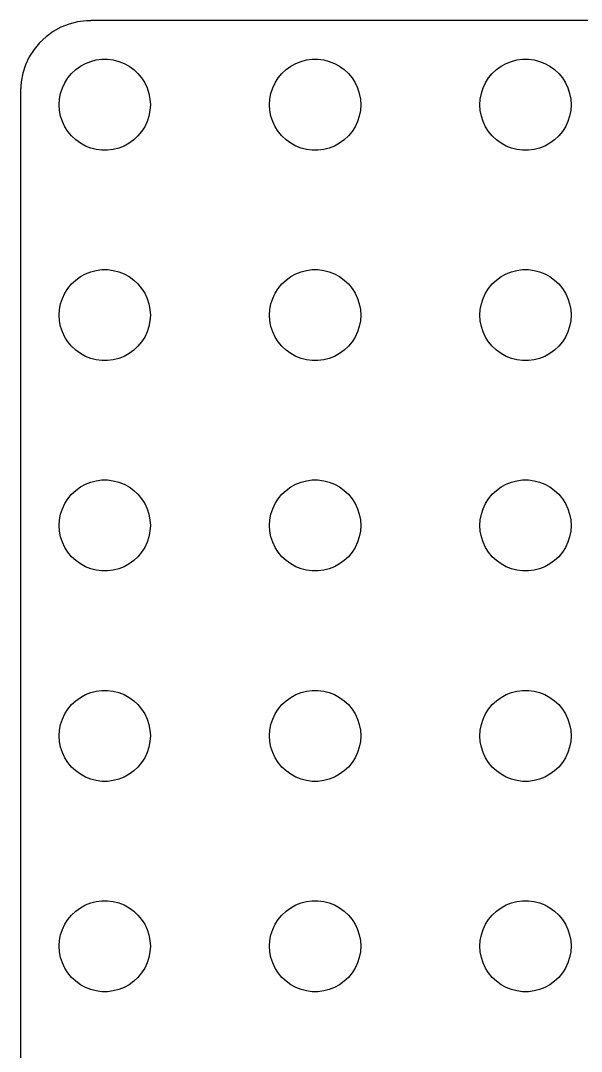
# Model space of a CAD drawing. Header units: metres. Extents: x 9 to 156, y 9 to 156.
# Drawn here: x 9 to 49, y 82.5 to 156 of the extents above; entities that cross this region are included whole.
import ezdxf

# ---------------------------------------------------------------- set-up
doc = ezdxf.new("R2010")
doc.units = ezdxf.units.M

msp = doc.modelspace()

# ---------------------------------------------------------------- linework, layer by layer
for p, q in [((13.0631, 155.911), (12.4549, 155.755)), ((13.686, 155.99), (13.0631, 155.911)), ((14, 155.99), (13.686, 155.99)), ((151, 156), (14, 156)), ((14, 156), (14, 155.99)), ((11.3209, 155.222), (10.8129, 154.853)), ((11.8711, 155.524), (11.3209, 155.222)), ((12.4549, 155.755), (11.8711, 155.524)), ((10.3551, 154.423), (9.9549, 153.939)), ((10.8129, 154.853), (10.3551, 154.423)), ((9.9549, 153.939), (9.6184, 153.409)), ((9.6184, 153.409), (9.3511, 152.841)), ((13.2586, 152.744), (13.6162, 152.941)), ((13.6162, 152.941), (13.9957, 153.091)), ((13.9957, 153.091), (14.391, 153.192)), ((14.391, 153.192), (14.7959, 153.244)), ((14.7959, 153.244), (15.2041, 153.244)), ((15.2041, 153.244), (15.609, 153.192)), ((15.609, 153.192), (16.0043, 153.091)), ((16.0043, 153.091), (16.3838, 152.941)), ((16.3838, 152.941), (16.7414, 152.744)), ((28.2586, 152.744), (28.6162, 152.941)), ((28.6162, 152.941), (28.9957, 153.091)), ((28.9957, 153.091), (29.391, 153.192)), ((29.391, 153.192), (29.7959, 153.244)), ((29.7959, 153.244), (30.2041, 153.244)), ((30.2041, 153.244), (30.609, 153.192)), ((30.609, 153.192), (31.0043, 153.091)), ((31.0043, 153.091), (31.3838, 152.941)), ((31.3838, 152.941), (31.7414, 152.744)), ((43.2586, 152.744), (43.6162, 152.941)), ((43.6162, 152.941), (43.9957, 153.091)), ((43.9957, 153.091), (44.391, 153.192)), ((44.391, 153.192), (44.7959, 153.244)), ((44.7959, 153.244), (45.2041, 153.244)), ((45.2041, 153.244), (45.609, 153.192)), ((45.609, 153.192), (46.0043, 153.091)), ((46.0043, 153.091), (46.3838, 152.941)), ((46.3838, 152.941), (46.7414, 152.744)), ((9.1571, 152.243), (9.0394, 151.627)), ((9.3511, 152.841), (9.1571, 152.243)), ((12.3707, 151.91), (12.6308, 152.225)), ((12.6308, 152.225), (12.9284, 152.504)), ((12.9284, 152.504), (13.2586, 152.744)), ((16.7414, 152.744), (17.0716, 152.504)), ((17.0716, 152.504), (17.3691, 152.225)), ((17.3691, 152.225), (17.6293, 151.91)), ((27.3707, 151.91), (27.6308, 152.225)), ((27.6308, 152.225), (27.9284, 152.504)), ((27.9284, 152.504), (28.2586, 152.744)), ((31.7414, 152.744), (32.0716, 152.504)), ((32.0716, 152.504), (32.3691, 152.225)), ((32.3691, 152.225), (32.6293, 151.91)), ((42.3707, 151.91), (42.6308, 152.225)), ((42.6308, 152.225), (42.9284, 152.504)), ((42.9284, 152.504), (43.2586, 152.744)), ((46.7414, 152.744), (47.0716, 152.504)), ((47.0716, 152.504), (47.3691, 152.225)), ((47.3691, 152.225), (47.6293, 151.91)), ((9.0394, 151.627), (9, 151)), ((11.9782, 151.196), (12.152, 151.566)), ((12.152, 151.566), (12.3707, 151.91)), ((17.6293, 151.91), (17.848, 151.566)), ((17.848, 151.566), (18.0218, 151.196)), ((26.9782, 151.196), (27.152, 151.566)), ((27.152, 151.566), (27.3707, 151.91)), ((32.6293, 151.91), (32.848, 151.566)), ((32.848, 151.566), (33.0218, 151.196)), ((41.9782, 151.196), (42.152, 151.566)), ((42.152, 151.566), (42.3707, 151.91)), ((47.6293, 151.91), (47.848, 151.566)), ((47.848, 151.566), (48.0218, 151.196)), ((9, 151), (9, 14)), ((11.7756, 150.407), (11.8521, 150.808)), ((11.8521, 150.808), (11.9782, 151.196)), ((18.0218, 151.196), (18.1479, 150.808)), ((18.1479, 150.808), (18.2244, 150.407)), ((26.7756, 150.407), (26.8521, 150.808)), ((26.8521, 150.808), (26.9782, 151.196)), ((33.0218, 151.196), (33.1479, 150.808)), ((33.1479, 150.808), (33.2244, 150.407)), ((41.7756, 150.407), (41.8521, 150.808)), ((41.8521, 150.808), (41.9782, 151.196)), ((48.0218, 151.196), (48.1479, 150.808)), ((48.1479, 150.808), (48.2244, 150.407)), ((11.75, 150), (11.7756, 150.407)), ((11.7756, 149.593), (11.75, 150)), ((18.2244, 150.407), (18.25, 150)), ((18.25, 150), (18.2244, 149.593)), ((26.75, 150), (26.7756, 150.407)), ((26.7756, 149.593), (26.75, 150)), ((33.2244, 150.407), (33.25, 150)), ((33.25, 150), (33.2244, 149.593)), ((41.75, 150), (41.7756, 150.407)), ((41.7756, 149.593), (41.75, 150)), ((48.2244, 150.407), (48.25, 150)), ((48.25, 150), (48.2244, 149.593)), ((11.8521, 149.192), (11.7756, 149.593)), ((18.2244, 149.593), (18.1479, 149.192)), ((26.8521, 149.192), (26.7756, 149.593)), ((33.2244, 149.593), (33.1479, 149.192)), ((41.8521, 149.192), (41.7756, 149.593)), ((48.2244, 149.593), (48.1479, 149.192)), ((11.9782, 148.804), (11.8521, 149.192)), ((12.152, 148.434), (11.9782, 148.804)), ((18.0218, 148.804), (17.848, 148.434)), ((18.1479, 149.192), (18.0218, 148.804)), ((26.9782, 148.804), (26.8521, 149.192)), ((27.152, 148.434), (26.9782, 148.804)), ((33.0218, 148.804), (32.848, 148.434)), ((33.1479, 149.192), (33.0218, 148.804)), ((41.9782, 148.804), (41.8521, 149.192)), ((42.152, 148.434), (41.9782, 148.804)), ((48.0218, 148.804), (47.848, 148.434)), ((48.1479, 149.192), (48.0218, 148.804)), ((12.3707, 148.09), (12.152, 148.434)), ((12.6308, 147.775), (12.3707, 148.09)), ((12.9284, 147.496), (12.6308, 147.775)), ((17.3691, 147.775), (17.0716, 147.496)), ((17.6293, 148.09), (17.3691, 147.775)), ((17.848, 148.434), (17.6293, 148.09)), ((27.3707, 148.09), (27.152, 148.434)), ((27.6308, 147.775), (27.3707, 148.09)), ((27.9284, 147.496), (27.6308, 147.775)), ((32.3691, 147.775), (32.0716, 147.496)), ((32.6293, 148.09), (32.3691, 147.775)), ((32.848, 148.434), (32.6293, 148.09)), ((42.3707, 148.09), (42.152, 148.434)), ((42.6308, 147.775), (42.3707, 148.09)), ((42.9284, 147.496), (42.6308, 147.775)), ((47.3691, 147.775), (47.0716, 147.496)), ((47.6293, 148.09), (47.3691, 147.775)), ((47.848, 148.434), (47.6293, 148.09)), ((13.2586, 147.256), (12.9284, 147.496)), ((13.6162, 147.059), (13.2586, 147.256)), ((13.9957, 146.909), (13.6162, 147.059)), ((16.3838, 147.059), (16.0043, 146.909)), ((16.7414, 147.256), (16.3838, 147.059)), ((17.0716, 147.496), (16.7414, 147.256)), ((28.2586, 147.256), (27.9284, 147.496)), ((28.6162, 147.059), (28.2586, 147.256)), ((28.9957, 146.909), (28.6162, 147.059)), ((31.3838, 147.059), (31.0043, 146.909)), ((31.7414, 147.256), (31.3838, 147.059)), ((32.0716, 147.496), (31.7414, 147.256)), ((43.2586, 147.256), (42.9284, 147.496)), ((43.6162, 147.059), (43.2586, 147.256)), ((43.9957, 146.909), (43.6162, 147.059)), ((46.3838, 147.059), (46.0043, 146.909)), ((46.7414, 147.256), (46.3838, 147.059)), ((47.0716, 147.496), (46.7414, 147.256)), ((14.391, 146.808), (13.9957, 146.909)), ((14.7959, 146.756), (14.391, 146.808)), ((15.2041, 146.756), (14.7959, 146.756)), ((15.609, 146.808), (15.2041, 146.756)), ((16.0043, 146.909), (15.609, 146.808)), ((29.391, 146.808), (28.9957, 146.909)), ((29.7959, 146.756), (29.391, 146.808)), ((30.2041, 146.756), (29.7959, 146.756)), ((30.609, 146.808), (30.2041, 146.756)), ((31.0043, 146.909), (30.609, 146.808)), ((44.391, 146.808), (43.9957, 146.909)), ((44.7959, 146.756), (44.391, 146.808)), ((45.2041, 146.756), (44.7959, 146.756)), ((45.609, 146.808), (45.2041, 146.756)), ((46.0043, 146.909), (45.609, 146.808)), ((13.9957, 138.091), (14.391, 138.192)), ((14.391, 138.192), (14.7959, 138.244)), ((14.7959, 138.244), (15.2041, 138.244)), ((15.2041, 138.244), (15.609, 138.192)), ((15.609, 138.192), (16.0043, 138.091)), ((28.9957, 138.091), (29.391, 138.192)), ((29.391, 138.192), (29.7959, 138.244)), ((29.7959, 138.244), (30.2041, 138.244)), ((30.2041, 138.244), (30.609, 138.192)), ((30.609, 138.192), (31.0043, 138.091)), ((43.9957, 138.091), (44.391, 138.192)), ((44.391, 138.192), (44.7959, 138.244)), ((44.7959, 138.244), (45.2041, 138.244)), ((45.2041, 138.244), (45.609, 138.192)), ((45.609, 138.192), (46.0043, 138.091)), ((12.6308, 137.225), (12.9284, 137.504)), ((12.9284, 137.504), (13.2586, 137.744)), ((13.2586, 137.744), (13.6162, 137.941)), ((13.6162, 137.941), (13.9957, 138.091)), ((16.0043, 138.091), (16.3838, 137.941)), ((16.3838, 137.941), (16.7414, 137.744)), ((16.7414, 137.744), (17.0716, 137.504)), ((17.0716, 137.504), (17.3691, 137.225)), ((27.6308, 137.225), (27.9284, 137.504)), ((27.9284, 137.504), (28.2586, 137.744)), ((28.2586, 137.744), (28.6162, 137.941)), ((28.6162, 137.941), (28.9957, 138.091)), ((31.0043, 138.091), (31.3838, 137.941)), ((31.3838, 137.941), (31.7414, 137.744)), ((31.7414, 137.744), (32.0716, 137.504)), ((32.0716, 137.504), (32.3691, 137.225)), ((42.6308, 137.225), (42.9284, 137.504)), ((42.9284, 137.504), (43.2586, 137.744)), ((43.2586, 137.744), (43.6162, 137.941)), ((43.6162, 137.941), (43.9957, 138.091)), ((46.0043, 138.091), (46.3838, 137.941)), ((46.3838, 137.941), (46.7414, 137.744)), ((46.7414, 137.744), (47.0716, 137.504)), ((47.0716, 137.504), (47.3691, 137.225)), ((12.152, 136.566), (12.3707, 136.91)), ((12.3707, 136.91), (12.6308, 137.225)), ((17.3691, 137.225), (17.6293, 136.91)), ((17.6293, 136.91), (17.848, 136.566)), ((27.152, 136.566), (27.3707, 136.91)), ((27.3707, 136.91), (27.6308, 137.225)), ((32.3691, 137.225), (32.6293, 136.91)), ((32.6293, 136.91), (32.848, 136.566)), ((42.152, 136.566), (42.3707, 136.91)), ((42.3707, 136.91), (42.6308, 137.225)), ((47.3691, 137.225), (47.6293, 136.91)), ((47.6293, 136.91), (47.848, 136.566)), ((11.8521, 135.808), (11.9782, 136.196)), ((11.9782, 136.196), (12.152, 136.566)), ((17.848, 136.566), (18.0218, 136.196)), ((18.0218, 136.196), (18.1479, 135.808)), ((26.8521, 135.808), (26.9782, 136.196)), ((26.9782, 136.196), (27.152, 136.566)), ((32.848, 136.566), (33.0218, 136.196)), ((33.0218, 136.196), (33.1479, 135.808)), ((41.8521, 135.808), (41.9782, 136.196)), ((41.9782, 136.196), (42.152, 136.566)), ((47.848, 136.566), (48.0218, 136.196)), ((48.0218, 136.196), (48.1479, 135.808)), ((11.75, 135), (11.7756, 135.407)), ((11.7756, 135.407), (11.8521, 135.808)), ((18.1479, 135.808), (18.2244, 135.407)), ((18.2244, 135.407), (18.25, 135)), ((26.75, 135), (26.7756, 135.407)), ((26.7756, 135.407), (26.8521, 135.808)), ((33.1479, 135.808), (33.2244, 135.407)), ((33.2244, 135.407), (33.25, 135)), ((41.75, 135), (41.7756, 135.407)), ((41.7756, 135.407), (41.8521, 135.808)), ((48.1479, 135.808), (48.2244, 135.407)), ((48.2244, 135.407), (48.25, 135)), ((11.7756, 134.593), (11.75, 135)), ((11.8521, 134.192), (11.7756, 134.593)), ((18.2244, 134.593), (18.1479, 134.192)), ((18.25, 135), (18.2244, 134.593)), ((26.7756, 134.593), (26.75, 135)), ((26.8521, 134.192), (26.7756, 134.593)), ((33.2244, 134.593), (33.1479, 134.192)), ((33.25, 135), (33.2244, 134.593)), ((41.7756, 134.593), (41.75, 135)), ((41.8521, 134.192), (41.7756, 134.593)), ((48.2244, 134.593), (48.1479, 134.192)), ((48.25, 135), (48.2244, 134.593)), ((11.9782, 133.804), (11.8521, 134.192)), ((12.152, 133.434), (11.9782, 133.804)), ((18.0218, 133.804), (17.848, 133.434)), ((18.1479, 134.192), (18.0218, 133.804)), ((26.9782, 133.804), (26.8521, 134.192)), ((27.152, 133.434), (26.9782, 133.804)), ((33.0218, 133.804), (32.848, 133.434)), ((33.1479, 134.192), (33.0218, 133.804)), ((41.9782, 133.804), (41.8521, 134.192)), ((42.152, 133.434), (41.9782, 133.804)), ((48.0218, 133.804), (47.848, 133.434)), ((48.1479, 134.192), (48.0218, 133.804)), ((12.3707, 133.09), (12.152, 133.434)), ((12.6308, 132.775), (12.3707, 133.09)), ((17.6293, 133.09), (17.3691, 132.775)), ((17.848, 133.434), (17.6293, 133.09)), ((27.3707, 133.09), (27.152, 133.434)), ((27.6308, 132.775), (27.3707, 133.09)), ((32.6293, 133.09), (32.3691, 132.775)), ((32.848, 133.434), (32.6293, 133.09)), ((42.3707, 133.09), (42.152, 133.434)), ((42.6308, 132.775), (42.3707, 133.09)), ((47.6293, 133.09), (47.3691, 132.775)), ((47.848, 133.434), (47.6293, 133.09)), ((12.9284, 132.496), (12.6308, 132.775)), ((13.2586, 132.256), (12.9284, 132.496)), ((17.0716, 132.496), (16.7414, 132.256)), ((17.3691, 132.775), (17.0716, 132.496)), ((27.9284, 132.496), (27.6308, 132.775)), ((28.2586, 132.256), (27.9284, 132.496)), ((32.0716, 132.496), (31.7414, 132.256)), ((32.3691, 132.775), (32.0716, 132.496)), ((42.9284, 132.496), (42.6308, 132.775)), ((43.2586, 132.256), (42.9284, 132.496)), ((47.0716, 132.496), (46.7414, 132.256)), ((47.3691, 132.775), (47.0716, 132.496)), ((13.6162, 132.059), (13.2586, 132.256)), ((13.9957, 131.909), (13.6162, 132.059)), ((14.391, 131.808), (13.9957, 131.909)), ((14.7959, 131.756), (14.391, 131.808)), ((15.2041, 131.756), (14.7959, 131.756)), ((15.609, 131.808), (15.2041, 131.756)), ((16.0043, 131.909), (15.609, 131.808)), ((16.3838, 132.059), (16.0043, 131.909)), ((16.7414, 132.256), (16.3838, 132.059)), ((28.6162, 132.059), (28.2586, 132.256)), ((28.9957, 131.909), (28.6162, 132.059)), ((29.391, 131.808), (28.9957, 131.909)), ((29.7959, 131.756), (29.391, 131.808)), ((30.2041, 131.756), (29.7959, 131.756)), ((30.609, 131.808), (30.2041, 131.756)), ((31.0043, 131.909), (30.609, 131.808)), ((31.3838, 132.059), (31.0043, 131.909)), ((31.7414, 132.256), (31.3838, 132.059)), ((43.6162, 132.059), (43.2586, 132.256)), ((43.9957, 131.909), (43.6162, 132.059)), ((44.391, 131.808), (43.9957, 131.909)), ((44.7959, 131.756), (44.391, 131.808)), ((45.2041, 131.756), (44.7959, 131.756)), ((45.609, 131.808), (45.2041, 131.756)), ((46.0043, 131.909), (45.609, 131.808)), ((46.3838, 132.059), (46.0043, 131.909)), ((46.7414, 132.256), (46.3838, 132.059)), ((13.2586, 122.744), (13.6162, 122.941)), ((13.6162, 122.941), (13.9957, 123.091)), ((13.9957, 123.091), (14.391, 123.192)), ((14.391, 123.192), (14.7959, 123.244)), ((14.7959, 123.244), (15.2041, 123.244)), ((15.2041, 123.244), (15.609, 123.192)), ((15.609, 123.192), (16.0043, 123.091)), ((16.0043, 123.091), (16.3838, 122.941)), ((16.3838, 122.941), (16.7414, 122.744)), ((28.2586, 122.744), (28.6162, 122.941)), ((28.6162, 122.941), (28.9957, 123.091)), ((28.9957, 123.091), (29.391, 123.192)), ((29.391, 123.192), (29.7959, 123.244)), ((29.7959, 123.244), (30.2041, 123.244)), ((30.2041, 123.244), (30.609, 123.192)), ((30.609, 123.192), (31.0043, 123.091)), ((31.0043, 123.091), (31.3838, 122.941)), ((31.3838, 122.941), (31.7414, 122.744)), ((43.2586, 122.744), (43.6162, 122.941)), ((43.6162, 122.941), (43.9957, 123.091)), ((43.9957, 123.091), (44.391, 123.192)), ((44.391, 123.192), (44.7959, 123.244)), ((44.7959, 123.244), (45.2041, 123.244)), ((45.2041, 123.244), (45.609, 123.192)), ((45.609, 123.192), (46.0043, 123.091)), ((46.0043, 123.091), (46.3838, 122.941)), ((46.3838, 122.941), (46.7414, 122.744)), ((12.3707, 121.91), (12.6308, 122.225)), ((12.6308, 122.225), (12.9284, 122.504)), ((12.9284, 122.504), (13.2586, 122.744)), ((16.7414, 122.744), (17.0716, 122.504)), ((17.0716, 122.504), (17.3691, 122.225)), ((17.3691, 122.225), (17.6293, 121.91)), ((27.3707, 121.91), (27.6308, 122.225)), ((27.6308, 122.225), (27.9284, 122.504)), ((27.9284, 122.504), (28.2586, 122.744)), ((31.7414, 122.744), (32.0716, 122.504)), ((32.0716, 122.504), (32.3691, 122.225)), ((32.3691, 122.225), (32.6293, 121.91)), ((42.3707, 121.91), (42.6308, 122.225)), ((42.6308, 122.225), (42.9284, 122.504)), ((42.9284, 122.504), (43.2586, 122.744)), ((46.7414, 122.744), (47.0716, 122.504)), ((47.0716, 122.504), (47.3691, 122.225)), ((47.3691, 122.225), (47.6293, 121.91)), ((11.9782, 121.196), (12.152, 121.566)), ((12.152, 121.566), (12.3707, 121.91)), ((17.6293, 121.91), (17.848, 121.566)), ((17.848, 121.566), (18.0218, 121.196)), ((26.9782, 121.196), (27.152, 121.566)), ((27.152, 121.566), (27.3707, 121.91)), ((32.6293, 121.91), (32.848, 121.566)), ((32.848, 121.566), (33.0218, 121.196)), ((41.9782, 121.196), (42.152, 121.566)), ((42.152, 121.566), (42.3707, 121.91)), ((47.6293, 121.91), (47.848, 121.566)), ((47.848, 121.566), (48.0218, 121.196)), ((11.7756, 120.407), (11.8521, 120.808)), ((11.8521, 120.808), (11.9782, 121.196)), ((18.0218, 121.196), (18.1479, 120.808)), ((18.1479, 120.808), (18.2244, 120.407)), ((26.7756, 120.407), (26.8521, 120.808)), ((26.8521, 120.808), (26.9782, 121.196)), ((33.0218, 121.196), (33.1479, 120.808)), ((33.1479, 120.808), (33.2244, 120.407)), ((41.7756, 120.407), (41.8521, 120.808)), ((41.8521, 120.808), (41.9782, 121.196)), ((48.0218, 121.196), (48.1479, 120.808)), ((48.1479, 120.808), (48.2244, 120.407)), ((11.75, 120), (11.7756, 120.407)), ((11.7756, 119.593), (11.75, 120)), ((18.2244, 120.407), (18.25, 120)), ((18.25, 120), (18.2244, 119.593)), ((26.75, 120), (26.7756, 120.407)), ((26.7756, 119.593), (26.75, 120)), ((33.2244, 120.407), (33.25, 120)), ((33.25, 120), (33.2244, 119.593)), ((41.75, 120), (41.7756, 120.407)), ((41.7756, 119.593), (41.75, 120)), ((48.2244, 120.407), (48.25, 120)), ((48.25, 120), (48.2244, 119.593)), ((11.8521, 119.192), (11.7756, 119.593)), ((11.9782, 118.804), (11.8521, 119.192)), ((18.1479, 119.192), (18.0218, 118.804)), ((18.2244, 119.593), (18.1479, 119.192)), ((26.8521, 119.192), (26.7756, 119.593)), ((26.9782, 118.804), (26.8521, 119.192)), ((33.1479, 119.192), (33.0218, 118.804)), ((33.2244, 119.593), (33.1479, 119.192)), ((41.8521, 119.192), (41.7756, 119.593)), ((41.9782, 118.804), (41.8521, 119.192)), ((48.1479, 119.192), (48.0218, 118.804)), ((48.2244, 119.593), (48.1479, 119.192)), ((12.152, 118.434), (11.9782, 118.804)), ((12.3707, 118.09), (12.152, 118.434)), ((17.848, 118.434), (17.6293, 118.09)), ((18.0218, 118.804), (17.848, 118.434)), ((27.152, 118.434), (26.9782, 118.804)), ((27.3707, 118.09), (27.152, 118.434)), ((32.848, 118.434), (32.6293, 118.09)), ((33.0218, 118.804), (32.848, 118.434)), ((42.152, 118.434), (41.9782, 118.804)), ((42.3707, 118.09), (42.152, 118.434)), ((47.848, 118.434), (47.6293, 118.09)), ((48.0218, 118.804), (47.848, 118.434)), ((12.6308, 117.775), (12.3707, 118.09)), ((12.9284, 117.496), (12.6308, 117.775)), ((17.3691, 117.775), (17.0716, 117.496)), ((17.6293, 118.09), (17.3691, 117.775)), ((27.6308, 117.775), (27.3707, 118.09)), ((27.9284, 117.496), (27.6308, 117.775)), ((32.3691, 117.775), (32.0716, 117.496)), ((32.6293, 118.09), (32.3691, 117.775)), ((42.6308, 117.775), (42.3707, 118.09)), ((42.9284, 117.496), (42.6308, 117.775)), ((47.3691, 117.775), (47.0716, 117.496)), ((47.6293, 118.09), (47.3691, 117.775)), ((13.2586, 117.256), (12.9284, 117.496)), ((13.6162, 117.059), (13.2586, 117.256)), ((13.9957, 116.909), (13.6162, 117.059)), ((14.391, 116.808), (13.9957, 116.909)), ((16.0043, 116.909), (15.609, 116.808)), ((16.3838, 117.059), (16.0043, 116.909)), ((16.7414, 117.256), (16.3838, 117.059)), ((17.0716, 117.496), (16.7414, 117.256)), ((28.2586, 117.256), (27.9284, 117.496)), ((28.6162, 117.059), (28.2586, 117.256)), ((28.9957, 116.909), (28.6162, 117.059)), ((29.391, 116.808), (28.9957, 116.909)), ((31.0043, 116.909), (30.609, 116.808)), ((31.3838, 117.059), (31.0043, 116.909)), ((31.7414, 117.256), (31.3838, 117.059)), ((32.0716, 117.496), (31.7414, 117.256)), ((43.2586, 117.256), (42.9284, 117.496)), ((43.6162, 117.059), (43.2586, 117.256)), ((43.9957, 116.909), (43.6162, 117.059)), ((44.391, 116.808), (43.9957, 116.909)), ((46.0043, 116.909), (45.609, 116.808)), ((46.3838, 117.059), (46.0043, 116.909)), ((46.7414, 117.256), (46.3838, 117.059)), ((47.0716, 117.496), (46.7414, 117.256)), ((14.7959, 116.756), (14.391, 116.808)), ((15.2041, 116.756), (14.7959, 116.756)), ((15.609, 116.808), (15.2041, 116.756)), ((29.7959, 116.756), (29.391, 116.808)), ((30.2041, 116.756), (29.7959, 116.756)), ((30.609, 116.808), (30.2041, 116.756)), ((44.7959, 116.756), (44.391, 116.808)), ((45.2041, 116.756), (44.7959, 116.756)), ((45.609, 116.808), (45.2041, 116.756)), ((13.6162, 107.941), (13.9957, 108.091)), ((13.9957, 108.091), (14.391, 108.192)), ((14.391, 108.192), (14.7959, 108.244)), ((14.7959, 108.244), (15.2041, 108.244)), ((15.2041, 108.244), (15.609, 108.192)), ((15.609, 108.192), (16.0043, 108.091)), ((16.0043, 108.091), (16.3838, 107.941)), ((28.6162, 107.941), (28.9957, 108.091)), ((28.9957, 108.091), (29.391, 108.192)), ((29.391, 108.192), (29.7959, 108.244)), ((29.7959, 108.244), (30.2041, 108.244)), ((30.2041, 108.244), (30.609, 108.192)), ((30.609, 108.192), (31.0043, 108.091)), ((31.0043, 108.091), (31.3838, 107.941)), ((43.6162, 107.941), (43.9957, 108.091)), ((43.9957, 108.091), (44.391, 108.192)), ((44.391, 108.192), (44.7959, 108.244)), ((44.7959, 108.244), (45.2041, 108.244)), ((45.2041, 108.244), (45.609, 108.192)), ((45.609, 108.192), (46.0043, 108.091)), ((46.0043, 108.091), (46.3838, 107.941)), ((12.6308, 107.225), (12.9284, 107.504)), ((12.9284, 107.504), (13.2586, 107.744)), ((13.2586, 107.744), (13.6162, 107.941)), ((16.3838, 107.941), (16.7414, 107.744)), ((16.7414, 107.744), (17.0716, 107.504)), ((17.0716, 107.504), (17.3691, 107.225)), ((27.6308, 107.225), (27.9284, 107.504)), ((27.9284, 107.504), (28.2586, 107.744)), ((28.2586, 107.744), (28.6162, 107.941)), ((31.3838, 107.941), (31.7414, 107.744)), ((31.7414, 107.744), (32.0716, 107.504)), ((32.0716, 107.504), (32.3691, 107.225)), ((42.6308, 107.225), (42.9284, 107.504)), ((42.9284, 107.504), (43.2586, 107.744)), ((43.2586, 107.744), (43.6162, 107.941)), ((46.3838, 107.941), (46.7414, 107.744)), ((46.7414, 107.744), (47.0716, 107.504)), ((47.0716, 107.504), (47.3691, 107.225)), ((12.152, 106.566), (12.3707, 106.91)), ((12.3707, 106.91), (12.6308, 107.225)), ((17.3691, 107.225), (17.6293, 106.91)), ((17.6293, 106.91), (17.848, 106.566)), ((27.152, 106.566), (27.3707, 106.91)), ((27.3707, 106.91), (27.6308, 107.225)), ((32.3691, 107.225), (32.6293, 106.91)), ((32.6293, 106.91), (32.848, 106.566)), ((42.152, 106.566), (42.3707, 106.91)), ((42.3707, 106.91), (42.6308, 107.225)), ((47.3691, 107.225), (47.6293, 106.91)), ((47.6293, 106.91), (47.848, 106.566)), ((11.8521, 105.808), (11.9782, 106.196)), ((11.9782, 106.196), (12.152, 106.566)), ((17.848, 106.566), (18.0218, 106.196)), ((18.0218, 106.196), (18.1479, 105.808)), ((26.8521, 105.808), (26.9782, 106.196)), ((26.9782, 106.196), (27.152, 106.566)), ((32.848, 106.566), (33.0218, 106.196)), ((33.0218, 106.196), (33.1479, 105.808)), ((41.8521, 105.808), (41.9782, 106.196)), ((41.9782, 106.196), (42.152, 106.566)), ((47.848, 106.566), (48.0218, 106.196)), ((48.0218, 106.196), (48.1479, 105.808)), ((11.75, 105), (11.7756, 105.407)), ((11.7756, 105.407), (11.8521, 105.808)), ((18.1479, 105.808), (18.2244, 105.407)), ((18.2244, 105.407), (18.25, 105)), ((26.75, 105), (26.7756, 105.407)), ((26.7756, 105.407), (26.8521, 105.808)), ((33.1479, 105.808), (33.2244, 105.407)), ((33.2244, 105.407), (33.25, 105)), ((41.75, 105), (41.7756, 105.407)), ((41.7756, 105.407), (41.8521, 105.808)), ((48.1479, 105.808), (48.2244, 105.407)), ((48.2244, 105.407), (48.25, 105)), ((11.7756, 104.593), (11.75, 105)), ((11.8521, 104.192), (11.7756, 104.593)), ((18.2244, 104.593), (18.1479, 104.192)), ((18.25, 105), (18.2244, 104.593)), ((26.7756, 104.593), (26.75, 105)), ((26.8521, 104.192), (26.7756, 104.593)), ((33.2244, 104.593), (33.1479, 104.192)), ((33.25, 105), (33.2244, 104.593)), ((41.7756, 104.593), (41.75, 105)), ((41.8521, 104.192), (41.7756, 104.593)), ((48.2244, 104.593), (48.1479, 104.192)), ((48.25, 105), (48.2244, 104.593)), ((11.9782, 103.804), (11.8521, 104.192)), ((12.152, 103.434), (11.9782, 103.804)), ((18.0218, 103.804), (17.848, 103.434)), ((18.1479, 104.192), (18.0218, 103.804)), ((26.9782, 103.804), (26.8521, 104.192)), ((27.152, 103.434), (26.9782, 103.804)), ((33.0218, 103.804), (32.848, 103.434)), ((33.1479, 104.192), (33.0218, 103.804)), ((41.9782, 103.804), (41.8521, 104.192)), ((42.152, 103.434), (41.9782, 103.804)), ((48.0218, 103.804), (47.848, 103.434)), ((48.1479, 104.192), (48.0218, 103.804)), ((12.3707, 103.09), (12.152, 103.434)), ((12.6308, 102.775), (12.3707, 103.09)), ((17.6293, 103.09), (17.3691, 102.775)), ((17.848, 103.434), (17.6293, 103.09)), ((27.3707, 103.09), (27.152, 103.434)), ((27.6308, 102.775), (27.3707, 103.09)), ((32.6293, 103.09), (32.3691, 102.775)), ((32.848, 103.434), (32.6293, 103.09)), ((42.3707, 103.09), (42.152, 103.434)), ((42.6308, 102.775), (42.3707, 103.09)), ((47.6293, 103.09), (47.3691, 102.775)), ((47.848, 103.434), (47.6293, 103.09)), ((12.9284, 102.496), (12.6308, 102.775)), ((13.2586, 102.256), (12.9284, 102.496)), ((13.6162, 102.059), (13.2586, 102.256)), ((16.7414, 102.256), (16.3838, 102.059)), ((17.0716, 102.496), (16.7414, 102.256)), ((17.3691, 102.775), (17.0716, 102.496)), ((27.9284, 102.496), (27.6308, 102.775)), ((28.2586, 102.256), (27.9284, 102.496)), ((28.6162, 102.059), (28.2586, 102.256)), ((31.7414, 102.256), (31.3838, 102.059)), ((32.0716, 102.496), (31.7414, 102.256)), ((32.3691, 102.775), (32.0716, 102.496)), ((42.9284, 102.496), (42.6308, 102.775)), ((43.2586, 102.256), (42.9284, 102.496)), ((43.6162, 102.059), (43.2586, 102.256)), ((46.7414, 102.256), (46.3838, 102.059)), ((47.0716, 102.496), (46.7414, 102.256)), ((47.3691, 102.775), (47.0716, 102.496)), ((13.9957, 101.909), (13.6162, 102.059)), ((14.391, 101.808), (13.9957, 101.909)), ((14.7959, 101.756), (14.391, 101.808)), ((15.2041, 101.756), (14.7959, 101.756)), ((15.609, 101.808), (15.2041, 101.756)), ((16.0043, 101.909), (15.609, 101.808)), ((16.3838, 102.059), (16.0043, 101.909)), ((28.9957, 101.909), (28.6162, 102.059)), ((29.391, 101.808), (28.9957, 101.909)), ((29.7959, 101.756), (29.391, 101.808)), ((30.2041, 101.756), (29.7959, 101.756)), ((30.609, 101.808), (30.2041, 101.756)), ((31.0043, 101.909), (30.609, 101.808)), ((31.3838, 102.059), (31.0043, 101.909)), ((43.9957, 101.909), (43.6162, 102.059)), ((44.391, 101.808), (43.9957, 101.909)), ((44.7959, 101.756), (44.391, 101.808)), ((45.2041, 101.756), (44.7959, 101.756)), ((45.609, 101.808), (45.2041, 101.756)), ((46.0043, 101.909), (45.609, 101.808)), ((46.3838, 102.059), (46.0043, 101.909)), ((12.9284, 92.5042), (13.2586, 92.7441)), ((13.2586, 92.7441), (13.6162, 92.9407)), ((13.6162, 92.9407), (13.9957, 93.0909)), ((13.9957, 93.0909), (14.391, 93.1924)), ((14.391, 93.1924), (14.7959, 93.2436)), ((14.7959, 93.2436), (15.2041, 93.2436)), ((15.2041, 93.2436), (15.609, 93.1924)), ((15.609, 93.1924), (16.0043, 93.0909)), ((16.0043, 93.0909), (16.3838, 92.9407)), ((16.3838, 92.9407), (16.7414, 92.7441)), ((16.7414, 92.7441), (17.0716, 92.5042)), ((27.9284, 92.5042), (28.2586, 92.7441)), ((28.2586, 92.7441), (28.6162, 92.9407)), ((28.6162, 92.9407), (28.9957, 93.0909)), ((28.9957, 93.0909), (29.391, 93.1924)), ((29.391, 93.1924), (29.7959, 93.2436)), ((29.7959, 93.2436), (30.2041, 93.2436)), ((30.2041, 93.2436), (30.609, 93.1924)), ((30.609, 93.1924), (31.0043, 93.0909)), ((31.0043, 93.0909), (31.3838, 92.9407)), ((31.3838, 92.9407), (31.7414, 92.7441)), ((31.7414, 92.7441), (32.0716, 92.5042)), ((42.9284, 92.5042), (43.2586, 92.7441)), ((43.2586, 92.7441), (43.6162, 92.9407)), ((43.6162, 92.9407), (43.9957, 93.0909)), ((43.9957, 93.0909), (44.391, 93.1924)), ((44.391, 93.1924), (44.7959, 93.2436)), ((44.7959, 93.2436), (45.2041, 93.2436)), ((45.2041, 93.2436), (45.609, 93.1924)), ((45.609, 93.1924), (46.0043, 93.0909)), ((46.0043, 93.0909), (46.3838, 92.9407)), ((46.3838, 92.9407), (46.7414, 92.7441)), ((46.7414, 92.7441), (47.0716, 92.5042)), ((12.152, 91.5657), (12.3707, 91.9103)), ((12.3707, 91.9103), (12.6308, 92.2248)), ((12.6308, 92.2248), (12.9284, 92.5042)), ((17.0716, 92.5042), (17.3691, 92.2248)), ((17.3691, 92.2248), (17.6293, 91.9103)), ((17.6293, 91.9103), (17.848, 91.5657)), ((27.152, 91.5657), (27.3707, 91.9103)), ((27.3707, 91.9103), (27.6308, 92.2248)), ((27.6308, 92.2248), (27.9284, 92.5042)), ((32.0716, 92.5042), (32.3691, 92.2248)), ((32.3691, 92.2248), (32.6293, 91.9103)), ((32.6293, 91.9103), (32.848, 91.5657)), ((42.152, 91.5657), (42.3707, 91.9103)), ((42.3707, 91.9103), (42.6308, 92.2248)), ((42.6308, 92.2248), (42.9284, 92.5042)), ((47.0716, 92.5042), (47.3691, 92.2248)), ((47.3691, 92.2248), (47.6293, 91.9103)), ((47.6293, 91.9103), (47.848, 91.5657)), ((11.8521, 90.8082), (11.9782, 91.1964)), ((11.9782, 91.1964), (12.152, 91.5657)), ((17.848, 91.5657), (18.0218, 91.1964)), ((18.0218, 91.1964), (18.1479, 90.8082)), ((26.8521, 90.8082), (26.9782, 91.1964)), ((26.9782, 91.1964), (27.152, 91.5657)), ((32.848, 91.5657), (33.0218, 91.1964)), ((33.0218, 91.1964), (33.1479, 90.8082)), ((41.8521, 90.8082), (41.9782, 91.1964)), ((41.9782, 91.1964), (42.152, 91.5657)), ((47.848, 91.5657), (48.0218, 91.1964)), ((48.0218, 91.1964), (48.1479, 90.8082)), ((11.75, 90), (11.7756, 90.4073)), ((11.7756, 90.4073), (11.8521, 90.8082)), ((18.1479, 90.8082), (18.2244, 90.4073)), ((18.2244, 90.4073), (18.25, 90)), ((26.75, 90), (26.7756, 90.4073)), ((26.7756, 90.4073), (26.8521, 90.8082)), ((33.1479, 90.8082), (33.2244, 90.4073)), ((33.2244, 90.4073), (33.25, 90)), ((41.75, 90), (41.7756, 90.4073)), ((41.7756, 90.4073), (41.8521, 90.8082)), ((48.1479, 90.8082), (48.2244, 90.4073)), ((48.2244, 90.4073), (48.25, 90)), ((11.7756, 89.5927), (11.75, 90)), ((18.25, 90), (18.2244, 89.5927)), ((26.7756, 89.5927), (26.75, 90)), ((33.25, 90), (33.2244, 89.5927)), ((41.7756, 89.5927), (41.75, 90)), ((48.25, 90), (48.2244, 89.5927)), ((11.8521, 89.1918), (11.7756, 89.5927)), ((11.9782, 88.8036), (11.8521, 89.1918)), ((18.1479, 89.1918), (18.0218, 88.8036)), ((18.2244, 89.5927), (18.1479, 89.1918)), ((26.8521, 89.1918), (26.7756, 89.5927)), ((26.9782, 88.8036), (26.8521, 89.1918)), ((33.1479, 89.1918), (33.0218, 88.8036)), ((33.2244, 89.5927), (33.1479, 89.1918)), ((41.8521, 89.1918), (41.7756, 89.5927)), ((41.9782, 88.8036), (41.8521, 89.1918)), ((48.1479, 89.1918), (48.0218, 88.8036)), ((48.2244, 89.5927), (48.1479, 89.1918)), ((12.152, 88.4343), (11.9782, 88.8036)), ((12.3707, 88.0897), (12.152, 88.4343)), ((17.848, 88.4343), (17.6293, 88.0897)), ((18.0218, 88.8036), (17.848, 88.4343)), ((27.152, 88.4343), (26.9782, 88.8036)), ((27.3707, 88.0897), (27.152, 88.4343)), ((32.848, 88.4343), (32.6293, 88.0897)), ((33.0218, 88.8036), (32.848, 88.4343)), ((42.152, 88.4343), (41.9782, 88.8036)), ((42.3707, 88.0897), (42.152, 88.4343)), ((47.848, 88.4343), (47.6293, 88.0897)), ((48.0218, 88.8036), (47.848, 88.4343)), ((12.6308, 87.7752), (12.3707, 88.0897)), ((12.9284, 87.4958), (12.6308, 87.7752)), ((13.2586, 87.2559), (12.9284, 87.4958)), ((17.0716, 87.4958), (16.7414, 87.2559)), ((17.3691, 87.7752), (17.0716, 87.4958)), ((17.6293, 88.0897), (17.3691, 87.7752)), ((27.6308, 87.7752), (27.3707, 88.0897)), ((27.9284, 87.4958), (27.6308, 87.7752)), ((28.2586, 87.2559), (27.9284, 87.4958)), ((32.0716, 87.4958), (31.7414, 87.2559)), ((32.3691, 87.7752), (32.0716, 87.4958)), ((32.6293, 88.0897), (32.3691, 87.7752)), ((42.6308, 87.7752), (42.3707, 88.0897)), ((42.9284, 87.4958), (42.6308, 87.7752)), ((43.2586, 87.2559), (42.9284, 87.4958)), ((47.0716, 87.4958), (46.7414, 87.2559)), ((47.3691, 87.7752), (47.0716, 87.4958)), ((47.6293, 88.0897), (47.3691, 87.7752)), ((13.6162, 87.0593), (13.2586, 87.2559)), ((13.9957, 86.9091), (13.6162, 87.0593)), ((14.391, 86.8076), (13.9957, 86.9091)), ((14.7959, 86.7564), (14.391, 86.8076)), ((15.2041, 86.7564), (14.7959, 86.7564)), ((15.609, 86.8076), (15.2041, 86.7564)), ((16.0043, 86.9091), (15.609, 86.8076)), ((16.3838, 87.0593), (16.0043, 86.9091)), ((16.7414, 87.2559), (16.3838, 87.0593)), ((28.6162, 87.0593), (28.2586, 87.2559)), ((28.9957, 86.9091), (28.6162, 87.0593)), ((29.391, 86.8076), (28.9957, 86.9091)), ((29.7959, 86.7564), (29.391, 86.8076)), ((30.2041, 86.7564), (29.7959, 86.7564)), ((30.609, 86.8076), (30.2041, 86.7564)), ((31.0043, 86.9091), (30.609, 86.8076)), ((31.3838, 87.0593), (31.0043, 86.9091)), ((31.7414, 87.2559), (31.3838, 87.0593)), ((43.6162, 87.0593), (43.2586, 87.2559)), ((43.9957, 86.9091), (43.6162, 87.0593)), ((44.391, 86.8076), (43.9957, 86.9091)), ((44.7959, 86.7564), (44.391, 86.8076)), ((45.2041, 86.7564), (44.7959, 86.7564)), ((45.609, 86.8076), (45.2041, 86.7564)), ((46.0043, 86.9091), (45.609, 86.8076)), ((46.3838, 87.0593), (46.0043, 86.9091)), ((46.7414, 87.2559), (46.3838, 87.0593))]:
    msp.add_line(p, q)

doc.saveas('drawing.dxf')
